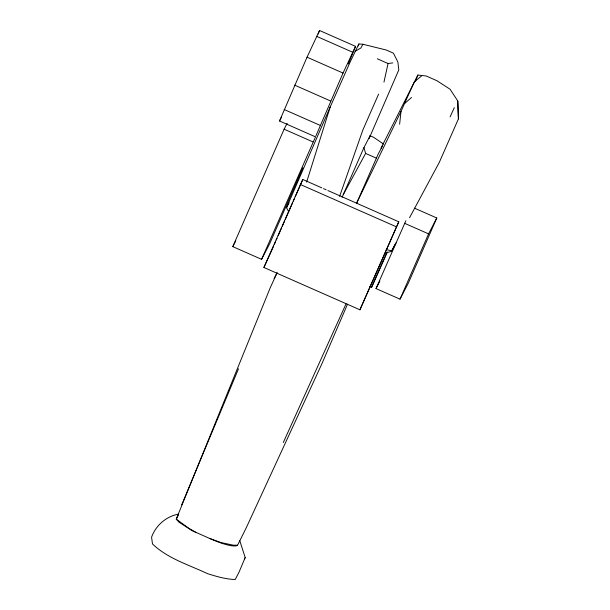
<?xml version="1.0" encoding="UTF-8"?>
<svg xmlns="http://www.w3.org/2000/svg" width="610" height="610" viewBox="0 0 610 610"><rect width="100%" height="100%" fill="white"/><g stroke="black" fill="none" stroke-linecap="round" stroke-linejoin="round"><path stroke-width="0.91" d="M409.539 217.747L439.276 162.428L458.415 118.904L457.767 100.978L450.088 89.251L436.928 80.718L426.184 75.983L417.873 75.053L380.96 148.192M399.611 124.249L401.006 111.416L404.461 103.662L414.419 81.709L421.449 76.075M383.972 82.091L388.051 63.531L392.787 62.891M306.624 182.1L330.162 107.078L350.46 61.335L358.893 43.966L362.866 44.255L386.26 50.02L393.42 53.177L397.895 62.068L398.795 69.914L369.096 138.531M339.602 196.374L362.904 129.869L378.604 94.1M358.139 45.986L358.893 43.966M369.317 137.776L370.087 135.748L373.671 137.326L383.644 144.09M274.096 278.503L277.138 272.708L270.299 287.615L176.244 519.156L179.065 522.221L192.234 530.746L213.713 540.216A25.521 5.429 23.6 0 0 237.511 545.249L239.806 540.803L245.189 557.54L239.067 572.096L235.231 579.5C225.761 579.256 216.458 576.473 207.469 573.629C188.703 564.753 167.788 558.661 152.485 543.945L151.577 537.174C155.71 525.545 166.011 516.578 178.15 514.177M415.433 81.138L417.873 75.053M287.15 123.342L284.115 129.19L232.784 246.631L261.583 259.326L315.522 136.876L279.525 120.986L307.036 57.188L319.556 30.5L355.561 46.368L348.302 63.928M318.13 34.03L319.556 30.5M315.888 135.977L343.041 73.055L355.561 46.368M288.797 211.891L286.525 207.728L330.162 107.078M181.681 504.866L238.518 368.76M347.54 304.131L322.034 363.476L246.265 527.757L239.425 541.55M302.895 167.765L269.811 243.443L261.583 259.326M327.86 190.526L398.787 221.788L359.915 309.796L263.901 267.477L302.781 179.47L321.805 187.857M273.661 246.082L263.901 267.477M274.416 244.351L275.552 241.758M276.307 240.027L277.062 238.296M278.198 235.704L281.599 227.911M282.361 226.188L284.626 220.995M285.381 219.264L292.571 202.825M293.326 201.102L294.462 198.502M295.217 196.771L302.781 179.47M342.141 197.19L363.949 147.589L370.087 135.748M356.492 203.473L401.006 111.416M359.915 309.796L398.787 221.788M369.858 286.502L371.589 287.264L386.717 252.662M387.396 252.029L371.589 287.264M414.503 208.17L436.791 217.991L408.25 283.276L400.023 299.152L376.019 288.576L405.856 220.782M400.023 299.152L428.563 233.866L436.791 217.991M356.415 203.633L378.269 153.903L382.79 145.615M283.299 442.532L346.007 303.887M450.096 116.876L454.313 107.642M279.525 120.986L281.675 116.838M232.784 246.631L235.811 240.782M362.866 44.255L360.945 47.954L355.058 51.37M286.525 207.728L289.033 202.886M178.555 514.718L176.244 519.156L189.039 528.435L195.818 532.332M394.975 244.618L391.521 251.274L384.361 253.447M376.019 288.576L379.916 281.05M244.427 559.019L245.189 557.54M396.027 242.894L391.521 251.274L391.521 250.74L386.229 249.62M343.262 194.62L365.611 153.415L363.949 147.589M404.461 103.662L411.483 97.501M237.511 545.249L233.165 545.149L221.262 542.633L210.13 538.638M377.308 58.796L388.051 63.531M316.544 36.31L352.549 52.178M307.036 57.188L343.041 73.055M294.668 85.148L330.673 101.016M284.161 109.518L320.166 125.385M365.611 153.415L376.355 158.15M284.115 129.19L312.922 141.886M404.56 223.29L428.563 233.866M323.536 188.62L326.137 189.763M300.212 184.433L396.218 226.745M457.767 100.978L458.415 118.904"/></g></svg>
